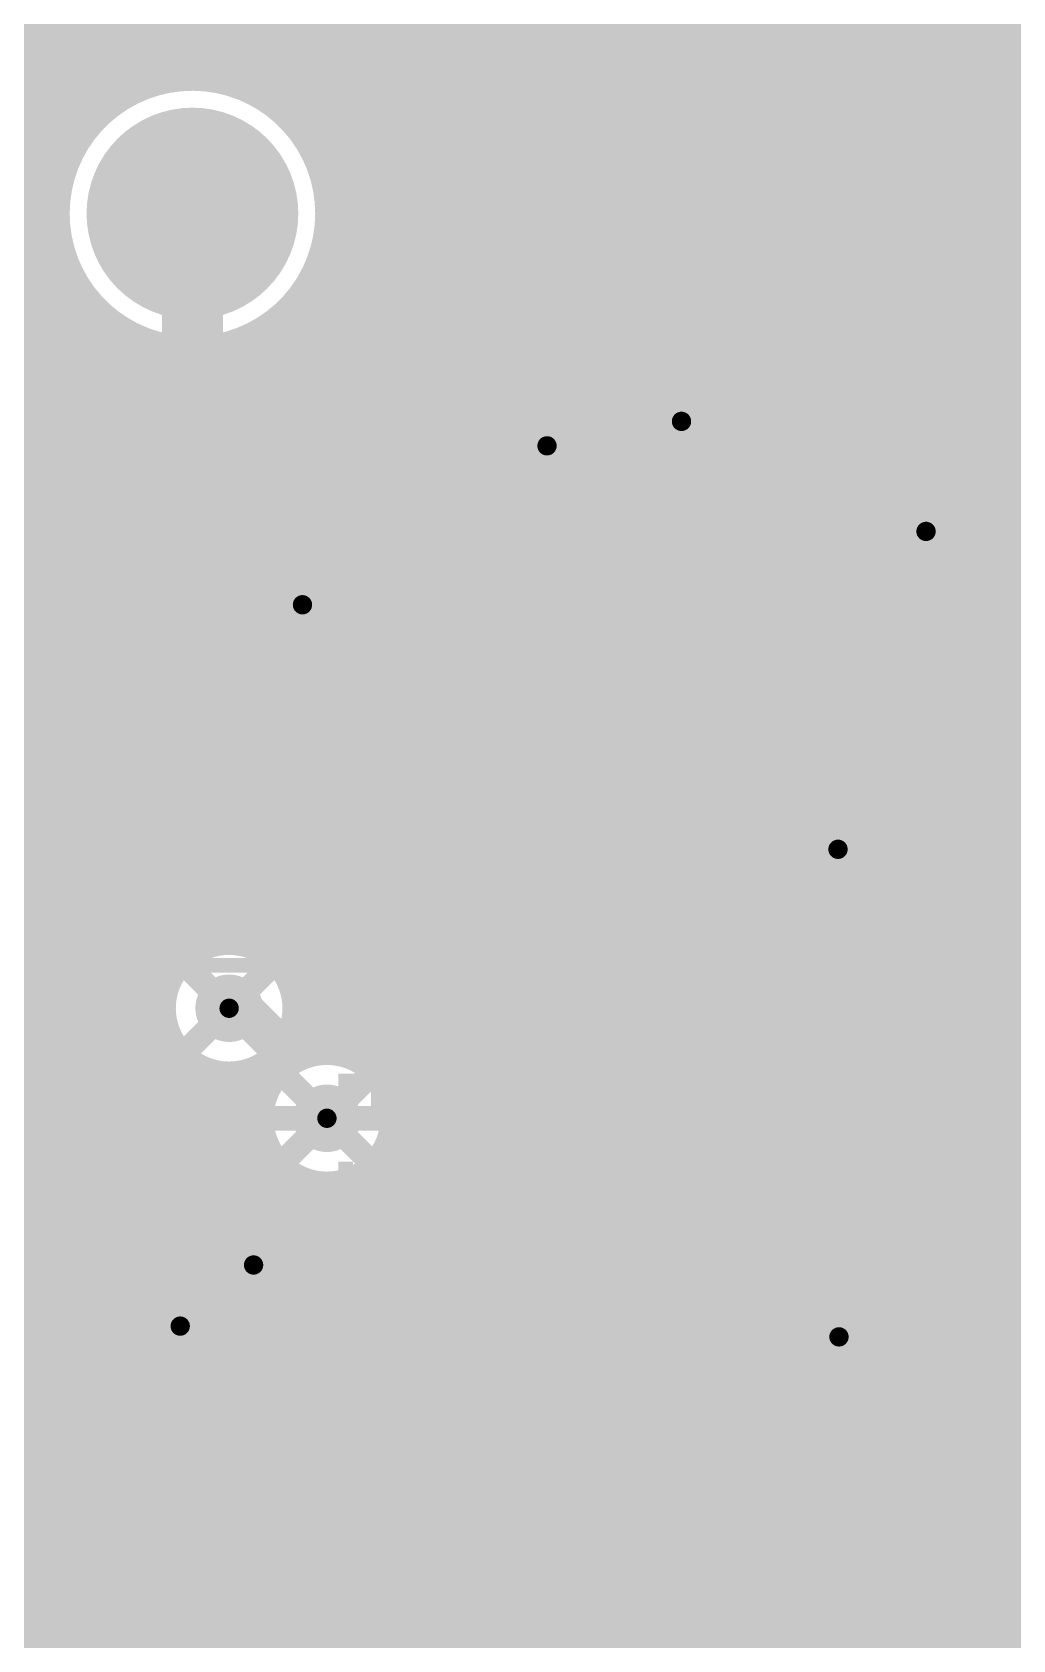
# Model space of a CAD drawing. Extents: x -20 to 155, y -92 to 168.
# Drawn here: x 117.72 to 127.9, y 81.7 to 98.4 of the extents above; entities that cross this region are included whole.
import ezdxf

# ---------------------------------------------------------------- set-up
doc = ezdxf.new("R2010")
doc.units = 0
doc.header["$MEASUREMENT"] = 0
doc.layers.get('0').update_dxf_attribs({"linetype": 'CONTINUOUS'})
for name, color, linetype in [('25-334-1_BOT', 7, 'CONTINUOUS'), ('25-334-1_DRD', 7, 'CONTINUOUS'), ('25-334-1_DRL', 2, 'CONTINUOUS'), ('25-334-1_IN1', 4, 'CONTINUOUS'), ('25-334-1_IN2', 3, 'CONTINUOUS'), ('25-334-1_SMB', 5, 'CONTINUOUS'), ('25-334-1_SMT', 10, 'CONTINUOUS'), ('25-334-1_SPB', 14, 'CONTINUOUS'), ('25-334-1_SSB', 12, 'CONTINUOUS'), ('25-334-1_TOP', 13, 'CONTINUOUS'), ('THRUHOLE_TAP', 7, 'CONTINUOUS')]:
    doc.layers.add(name, color=color, linetype=linetype)

# ---------------------------------------------------------------- blocks, each defined once
blk = doc.blocks.new('RECTANGLE_4')
blk.add_solid([(0.4064, 0.4826), (0.4064, -0.4826), (-0.4064, 0.4826), (-0.4064, -0.4826)])
blk = doc.blocks.new('ROUND_25')
at = {"const_width": 1.09982}
blk.add_lwpolyline([(-0.54991, 0, 1), (0.54991, 0, 1)], format="xyb", close=True, dxfattribs=at)
blk = doc.blocks.new('RECTANGLE_26')
blk.add_solid([(0.4826, 0.4064), (0.4826, -0.4064), (-0.4826, 0.4064), (-0.4826, -0.4064)])
blk = doc.blocks.new('ROUND_39')
at = {"const_width": 0.35052}
blk.add_lwpolyline([(-0.17526, 0, 1), (0.17526, 0, 1)], format="xyb", close=True, dxfattribs=at)
blk = doc.blocks.new('RECTANGLE_47')
blk.add_solid([(0.51308, 0.63627), (0.51308, -0.63627), (-0.51308, 0.63627), (-0.51308, -0.63627)])
blk = doc.blocks.new('RECTANGLE_48')
blk.add_solid([(0.9017, 0.508), (0.9017, -0.508), (-0.9017, 0.508), (-0.9017, -0.508)])
blk = doc.blocks.new('OBLONG_64')
at = {"const_width": 0.2794}
blk.add_lwpolyline([(0, 0.7493), (0, -0.7493)], dxfattribs=at)
at = {"const_width": 0.1397}
for points in [[(-0.06985, 0.7493, 1), (0.06985, 0.7493, 1)], [(-0.06985, -0.7493, 1), (0.06985, -0.7493, 1)]]:
    blk.add_lwpolyline(points, format="xyb", close=True, dxfattribs=at)
blk = doc.blocks.new('RECTANGLE_11')
blk.add_solid([(0.1397, 0.889), (0.1397, -0.889), (-0.1397, 0.889), (-0.1397, -0.889)])
blk = doc.blocks.new('OBLONG_12')
at = {"const_width": 0.2794}
blk.add_lwpolyline([(0.7493, 0), (-0.7493, 0)], dxfattribs=at)
at = {"const_width": 0.1397}
for points in [[(-0.81915, 0, 1), (-0.67945, 0, 1)], [(0.67945, 0, 1), (0.81915, 0, 1)]]:
    blk.add_lwpolyline(points, format="xyb", close=True, dxfattribs=at)
blk = doc.blocks.new('ROUND_81')
at = {"const_width": 0.50038}
blk.add_lwpolyline([(-0.25019, 0, 1), (0.25019, 0, 1)], format="xyb", close=True, dxfattribs=at)
blk = doc.blocks.new('ROUND_84')
at = {"const_width": 0.10033}
blk.add_lwpolyline([(-0.050164, 0, 1), (0.050164, 0, 1)], format="xyb", close=True, dxfattribs=at)
blk = doc.blocks.new('ROUND_85')
at = {"const_width": 0.10033}
blk.add_lwpolyline([(-0.050164, 0, 1), (0.050164, 0, 1)], format="xyb", close=True, dxfattribs=at)
blk = doc.blocks.new('ROUND_38')
at = {"const_width": 0.35052}
blk.add_lwpolyline([(-0.17526, 0, 1), (0.17526, 0, 1)], format="xyb", close=True, dxfattribs=at)
blk = doc.blocks.new('ROUND_42')
at = {"const_width": 0.35052}
blk.add_lwpolyline([(-0.17526, 0, 1), (0.17526, 0, 1)], format="xyb", close=True, dxfattribs=at)
blk = doc.blocks.new('ROUND_35')
at = {"const_width": 0.10033}
blk.add_lwpolyline([(-0.050164, 0, 1), (0.050164, 0, 1)], format="xyb", close=True, dxfattribs=at)
blk = doc.blocks.new('ROUND_71')
at = {"const_width": 0.50038}
blk.add_lwpolyline([(-0.25019, 0, 1), (0.25019, 0, 1)], format="xyb", close=True, dxfattribs=at)

msp = doc.modelspace()

# ---------------------------------------------------------------- linework, layer by layer
at = {"layer": '25-334-1_BOT'}
for points, const_width in [([(116.459, 100.965), (116.459, 90.297), (121.92, 84.836), (121.92, 82.169), (121.7041, 81.9531), (120.6119, 81.9531)], 0.254), ([(143.51, 93.345), (143.51, 96.647), (142.9258, 97.2312), (121.92, 97.2312)], 0.254), ([(120.015, 90.8812), (120.015, 90.932), (119.38, 91.567), (119.38, 96.52)], 0.635), ([(121.92, 92.6338), (120.65, 93.9038), (120.65, 94.615), (121.8438, 95.8088), (121.92, 95.8088)], 0.254), ([(124.46, 94.361), (124.46, 93.1164)], 0.254), ([(124.46, 94.361), (124.46, 93.1164), (124.46, 94.361)], 0.254), ([(121.92, 94.0562), (123.0122, 94.0562), (123.063, 94.107)], 0.254), ([(127, 92.1512), (127, 93.218)], 0.254), ([(127, 92.1512), (127, 93.218)], 0.254), ([(127, 93.218), (127, 92.1512)], 0.254), ([(121.92, 92.6338), (121.92, 90.8812)], 0.254), ([(120.523, 92.456), (120.523, 92.075), (121.031, 91.567), (121.031, 90.297), (121.8692, 89.4588), (121.92, 89.4588)], 0.254), ([(121.92, 90.8812), (122.4788, 90.8812), (123.063, 90.297), (123.063, 89.281), (124.09424, 88.24976), (124.09424, 86.4362)], 0.254), ([(124.46, 89.7636), (124.46, 90.17), (125.0188, 90.7288), (127, 90.7288)], 0.381), ([(126.09576, 86.4362), (126.09576, 88.24976), (128.5748, 90.7288), (128.905, 90.7288)], 0.254), ([(130.81, 90.7288), (130.7338, 90.7288), (129.667, 89.662), (128.27, 89.662), (126.59614, 87.98814), (126.59614, 86.4362)], 0.254), ([(127.09652, 86.4362), (127.09652, 85.37448), (127.381, 85.09), (130.429, 85.09), (132.461, 87.122), (143.51, 87.122), (145.669, 89.281), (147.066, 89.281), (148.59, 90.805)], 0.254), ([(127.5969, 86.4362), (127.5969, 88.2269), (128.524, 89.154), (129.921, 89.154), (130.429, 89.662), (132.842, 89.662), (133.604, 88.9), (144.145, 88.9), (146.05, 90.805)], 0.254), ([(126.0856, 89.916), (126.0856, 89.1286), (125.095, 88.138), (125.095, 86.4362)], 0.254), ([(126.0856, 89.916), (126.0856, 89.1286), (125.095, 88.138), (125.095, 86.4362)], 0.254), ([(124.46, 89.7636), (124.59462, 89.62898), (124.59462, 86.4362)], 0.254), ([(123.59386, 86.4362), (123.59386, 87.98814), (123.063, 88.519), (120.9548, 88.519), (120.015, 89.4588)], 0.254), ([(123.09348, 86.4362), (123.09348, 87.47252), (122.682, 87.884), (120.396, 87.884), (120.015, 88.265), (119.761, 88.265)], 0.254), ([(120.777, 87.122), (121.412, 87.122), (122.0978, 86.4362), (122.5931, 86.4362)], 0.254), ([(126.09576, 84.85124), (126.09576, 86.4362)], 0.254), ([(118.491, 86.36), (119.253, 86.36), (120.015, 85.598)], 0.254), ([(120.015, 85.598), (119.253, 86.36), (118.491, 86.36)], 0.254), ([(120.6119, 84.455), (120.6119, 85.0011), (120.015, 85.598), (119.253, 86.36), (118.491, 86.36)], 0.254), ([(118.1862, 84.455), (118.618, 84.455), (119.126, 84.963), (119.253, 84.963)], 0.254), ([(114.3762, 84.455), (116.37772, 82.45348), (120.6119, 82.45348)], 0.254), ([(116.7638, 84.455), (116.7638, 83.6422), (117.094, 83.312), (118.618, 83.312), (119.26062, 83.95462), (120.6119, 83.95462)], 0.254)]:
    msp.add_lwpolyline(points, dxfattribs=dict(at, const_width=const_width))
at = {"layer": '25-334-1_DRD', "const_width": 0.254}
for points in [[(123.7742, 99.6188), (122.5042, 98.3488)], [(123.7742, 98.3488), (122.5042, 99.6188)], [(119.38, 97.155), (119.38, 95.885)], [(120.015, 96.52), (118.745, 96.52)], [(125.095, 94.996), (123.825, 93.726)], [(125.095, 93.726), (123.825, 94.996)], [(125.095, 94.996), (123.825, 93.726)], [(125.095, 93.726), (123.825, 94.996)], [(125.095, 94.996), (123.825, 93.726)], [(125.095, 93.726), (123.825, 94.996)], [(123.698, 94.742), (122.428, 93.472)], [(123.698, 93.472), (122.428, 94.742)], [(127.635, 93.853), (126.365, 92.583)], [(127.635, 92.583), (126.365, 93.853)], [(127.635, 93.853), (126.365, 92.583)], [(127.635, 92.583), (126.365, 93.853)], [(127.635, 93.853), (126.365, 92.583)], [(127.635, 92.583), (126.365, 93.853)], [(121.158, 93.091), (119.888, 91.821)], [(121.158, 91.821), (119.888, 93.091)], [(126.7206, 90.551), (125.4506, 89.281)], [(126.7206, 89.281), (125.4506, 90.551)], [(126.7206, 90.551), (125.4506, 89.281)], [(126.7206, 89.281), (125.4506, 90.551)], [(120.396, 88.9), (119.126, 87.63)], [(120.396, 87.63), (119.126, 88.9)], [(121.412, 87.757), (120.142, 86.487)], [(121.412, 86.487), (120.142, 87.757)], [(120.65, 86.233), (119.38, 84.963)], [(120.65, 84.963), (119.38, 86.233)], [(120.65, 86.233), (119.38, 84.963)], [(120.65, 84.963), (119.38, 86.233)], [(119.888, 85.598), (118.618, 84.328)], [(119.888, 84.328), (118.618, 85.598)], [(126.73076, 85.48624), (125.46076, 84.21624)], [(126.73076, 84.21624), (125.46076, 85.48624)]]:
    msp.add_lwpolyline(points, dxfattribs=at)
at = {"layer": '25-334-1_IN1', "const_width": 0.254}
for points in [[(121.412, 93.599), (116.078, 93.599)], [(117.6782, 93.599), (117.6782, 70.993)], [(117.9068, 93.599), (117.9068, 70.993)], [(118.1354, 93.599), (118.1354, 70.993)], [(118.364, 93.599), (118.364, 70.993)], [(118.5926, 93.599), (118.5926, 70.993)], [(118.8212, 93.599), (118.8212, 74.93508)], [(119.0498, 93.599), (119.0498, 75.14336)], [(119.2784, 93.599), (119.2784, 88.74252)], [(119.507, 93.599), (119.507, 88.89492)], [(119.7356, 93.599), (119.7356, 88.94318)], [(119.9642, 93.599), (119.9642, 88.9127)], [(120.1928, 93.599), (120.1928, 88.79078)], [(120.4214, 93.599), (120.4214, 88.42502)], [(120.65, 93.599), (120.65, 87.79002)], [(120.8786, 93.599), (120.8786, 87.79256)], [(121.1072, 93.599), (121.1072, 87.71636)], [(121.3358, 93.599), (121.3358, 87.50808)], [(121.412, 93.599), (122.682, 92.329)], [(121.6152, 93.3958), (116.078, 93.3958)], [(121.5644, 93.4466), (121.5644, 70.993)], [(121.8438, 93.1672), (116.078, 93.1672)], [(121.793, 93.218), (121.793, 70.993)], [(122.0724, 92.9386), (116.078, 92.9386)], [(122.0216, 92.9894), (122.0216, 80.93964)], [(122.2502, 92.7608), (122.2502, 81.08696)], [(122.301, 92.71), (116.078, 92.71)], [(122.5296, 92.4814), (116.078, 92.4814)], [(122.4788, 92.5322), (122.4788, 81.13014)], [(133.604, 92.2528), (116.078, 92.2528)], [(129.921, 92.329), (122.682, 92.329)], [(122.7074, 92.329), (122.7074, 81.09712)], [(122.936, 92.329), (122.936, 80.96758)], [(123.1646, 92.329), (123.1646, 80.56372)], [(123.3932, 92.329), (123.3932, 70.993)], [(123.6218, 92.329), (123.6218, 70.993)], [(123.8504, 92.329), (123.8504, 70.993)], [(124.079, 92.329), (124.079, 70.993)], [(124.3076, 92.329), (124.3076, 70.993)], [(124.5362, 92.329), (124.5362, 70.993)], [(124.7648, 92.329), (124.7648, 70.993)], [(124.9934, 92.329), (124.9934, 70.993)], [(125.222, 92.329), (125.222, 70.993)], [(125.4506, 92.329), (125.4506, 90.1573)], [(125.6792, 92.329), (125.6792, 90.45956)], [(125.9078, 92.329), (125.9078, 90.57132)], [(126.1364, 92.329), (126.1364, 90.59418)], [(126.365, 92.329), (126.365, 90.53576)], [(126.5936, 92.329), (126.5936, 90.36812)], [(126.8222, 92.329), (126.8222, 70.993)], [(127.0508, 92.329), (127.0508, 73.00976)], [(127.2794, 92.329), (127.2794, 73.20788)], [(127.508, 92.329), (127.508, 73.279)], [(127.7366, 92.329), (127.7366, 73.27138)], [(127.9652, 92.329), (127.9652, 73.65492)], [(133.604, 92.0242), (116.078, 92.0242)], [(133.604, 91.7956), (116.078, 91.7956)], [(133.604, 91.567), (116.078, 91.567)], [(133.604, 91.3384), (116.078, 91.3384)], [(133.604, 91.1098), (116.078, 91.1098)], [(133.604, 90.8812), (116.078, 90.8812)], [(133.604, 90.6526), (116.078, 90.6526)], [(125.63348, 90.424), (116.078, 90.424)], [(133.604, 90.424), (126.53772, 90.424)], [(125.46584, 90.1954), (116.078, 90.1954)], [(133.604, 90.1954), (126.70536, 90.1954)], [(125.40742, 89.9668), (116.078, 89.9668)], [(133.604, 89.9668), (126.76378, 89.9668)], [(125.42774, 89.7382), (116.078, 89.7382)], [(133.604, 89.7382), (126.74092, 89.7382)], [(125.4506, 89.67216), (125.4506, 70.993)], [(125.5395, 89.5096), (116.078, 89.5096)], [(126.5936, 89.46388), (126.5936, 70.993)], [(133.604, 89.5096), (126.62916, 89.5096)], [(125.84176, 89.281), (116.078, 89.281)], [(125.6792, 89.3699), (125.6792, 70.993)], [(125.9078, 89.25814), (125.9078, 70.993)], [(126.1364, 89.23782), (126.1364, 70.993)], [(133.604, 89.281), (126.3269, 89.281)], [(126.365, 89.29624), (126.365, 70.993)], [(133.604, 89.0524), (116.078, 89.0524)], [(119.37238, 88.8238), (116.078, 88.8238)], [(133.604, 88.8238), (120.14708, 88.8238)], [(119.16664, 88.5952), (116.078, 88.5952)], [(133.604, 88.5952), (120.35536, 88.5952)], [(119.0879, 88.3666), (116.078, 88.3666)], [(133.604, 88.3666), (120.43156, 88.3666)], [(119.09298, 88.138), (116.078, 88.138)], [(120.4214, 88.10244), (120.4214, 87.70112)], [(130.94716, 88.138), (120.42902, 88.138)], [(119.18188, 87.9094), (116.078, 87.9094)], [(130.6449, 87.9094), (120.34012, 87.9094)], [(119.2784, 87.78494), (119.2784, 75.21956)], [(120.1928, 87.73922), (120.1928, 87.46998)], [(119.41302, 87.6808), (116.078, 87.6808)], [(119.507, 87.63508), (119.507, 75.21702)], [(119.7356, 87.58428), (119.7356, 75.12812)], [(119.9642, 87.61476), (119.9642, 76.06284)], [(120.38838, 87.6808), (120.10898, 87.6808)], [(130.53314, 87.6808), (121.16308, 87.6808)], [(120.18264, 87.4522), (116.078, 87.4522)], [(130.51282, 87.4522), (121.37136, 87.4522)], [(120.1039, 87.2236), (116.078, 87.2236)], [(130.57124, 87.2236), (121.44756, 87.2236)], [(120.10898, 86.995), (116.078, 86.995)], [(130.73888, 86.995), (121.44502, 86.995)], [(120.19788, 86.7664), (116.078, 86.7664)], [(120.1928, 86.77402), (120.1928, 76.39304)], [(121.3358, 86.73338), (121.3358, 70.993)], [(133.604, 86.7664), (121.35612, 86.7664)], [(120.42902, 86.5378), (116.078, 86.5378)], [(120.4214, 86.54288), (120.4214, 76.50988)], [(120.65, 86.45398), (120.65, 76.53528)], [(120.8786, 86.4489), (120.8786, 76.48194)], [(121.1072, 86.52764), (121.1072, 76.32192)], [(133.604, 86.5378), (121.12498, 86.5378)], [(133.604, 86.3092), (116.078, 86.3092)], [(133.604, 86.0806), (116.078, 86.0806)], [(133.604, 85.852), (116.078, 85.852)], [(133.604, 85.6234), (116.078, 85.6234)], [(133.604, 85.3948), (116.078, 85.3948)], [(133.604, 85.1662), (116.16436, 85.1662)], [(133.604, 84.9376), (116.24056, 84.9376)], [(133.604, 84.709), (116.23802, 84.709)], [(133.604, 84.4804), (116.14912, 84.4804)], [(133.604, 84.2518), (116.078, 84.2518)], [(133.59638, 84.0232), (116.078, 84.0232)], [(133.38048, 83.7946), (116.078, 83.7946)], [(133.2992, 83.566), (116.078, 83.566)], [(133.2992, 83.3374), (116.078, 83.3374)], [(133.38302, 83.1088), (116.078, 83.1088)], [(133.604, 82.8802), (116.078, 82.8802)], [(133.604, 82.6516), (116.078, 82.6516)], [(133.604, 82.423), (116.078, 82.423)], [(133.604, 82.1944), (116.078, 82.1944)], [(133.604, 81.9658), (116.078, 81.9658)], [(133.604, 81.7372), (116.078, 81.7372)]]:
    msp.add_lwpolyline(points, dxfattribs=at)
for points in [[(126.0856, 90.59672, 0.4142136), (125.40488, 89.916)], [(126.76632, 89.916, 0.4142136), (126.0856, 90.59672)], [(125.40488, 89.916, 0.4142136), (126.0856, 89.23528)], [(126.0856, 89.23528, 0.4142136), (126.76632, 89.916)], [(119.761, 88.94572, 0.4142136), (119.08028, 88.265)], [(120.44172, 88.265, 0.4142136), (119.761, 88.94572)], [(119.08028, 88.265, 0.4142136), (119.761, 87.58428)], [(119.761, 87.58428, 0.4142136), (120.44172, 88.265)], [(120.777, 87.80272, 0.4142136), (120.09628, 87.122)], [(121.45772, 87.122, 0.4142136), (120.777, 87.80272)], [(120.09628, 87.122, 0.4142136), (120.777, 86.44128)], [(120.777, 86.44128, 0.4142136), (121.45772, 87.122)]]:
    msp.add_lwpolyline(points, format="xyb", dxfattribs=at)
at = {"layer": '25-334-1_IN2', "const_width": 0.254}
for points in [[(117.7544, 119.761), (117.7544, 65.659)], [(117.983, 119.761), (117.983, 96.8248)], [(118.2116, 119.761), (118.2116, 97.34296)], [(118.4402, 119.761), (118.4402, 97.59696)], [(118.6688, 119.761), (118.6688, 97.75952)], [(118.8974, 119.761), (118.8974, 97.8662)], [(119.126, 119.761), (119.126, 97.92716)], [(119.3546, 119.761), (119.3546, 97.95002)], [(119.5832, 119.761), (119.5832, 97.93478)], [(119.8118, 119.761), (119.8118, 97.88398)], [(120.0404, 119.761), (120.0404, 97.78746)], [(120.269, 119.761), (120.269, 97.64014)], [(120.4976, 119.761), (120.4976, 97.41154)], [(123.4694, 119.761), (123.4694, 65.659)], [(123.698, 119.761), (123.698, 65.659)], [(123.9266, 119.761), (123.9266, 65.659)], [(124.1552, 119.761), (124.1552, 65.659)], [(124.3838, 119.761), (124.3838, 65.659)], [(124.6124, 119.761), (124.6124, 65.659)], [(124.841, 119.761), (124.841, 65.659)], [(125.0696, 119.761), (125.0696, 72.67702)], [(125.2982, 119.761), (125.2982, 73.04278)], [(125.5268, 119.761), (125.5268, 85.22208)], [(125.7554, 119.761), (125.7554, 85.44052)], [(125.984, 119.761), (125.984, 85.5218)], [(126.2126, 119.761), (126.2126, 85.5218)], [(126.4412, 119.761), (126.4412, 85.43544)], [(126.6698, 119.761), (126.6698, 85.21446)], [(126.8984, 119.761), (126.8984, 65.659)], [(127.127, 119.761), (127.127, 65.659)], [(127.3556, 119.761), (127.3556, 65.659)], [(127.5842, 119.761), (127.5842, 77.86878)], [(127.8128, 119.761), (127.8128, 78.0415)], [(123.2408, 115.30838), (123.2408, 65.659)], [(120.7262, 111.69904), (120.7262, 97.0026)], [(120.9548, 111.69904), (120.9548, 92.98178)], [(121.1834, 111.69904), (121.1834, 92.61602)], [(121.412, 111.69904), (121.412, 87.3633)], [(121.6406, 111.69904), (121.6406, 65.659)], [(121.8692, 111.69904), (121.8692, 80.71866)], [(122.0978, 111.69904), (122.0978, 81.00314)], [(122.3264, 111.69904), (122.3264, 81.10982)], [(122.555, 111.69904), (122.555, 81.1276)], [(122.7836, 111.69904), (122.7836, 81.06664)], [(123.0122, 111.69904), (123.0122, 80.89138)], [(135.50138, 98.425), (59.88812, 98.425)], [(135.90524, 98.1964), (60.05576, 98.1964)], [(152.4, 97.9678), (60.11418, 97.9678)], [(118.63324, 97.7392), (60.09132, 97.7392)], [(152.4, 97.7392), (120.12676, 97.7392)], [(118.34876, 97.5106), (59.97956, 97.5106)], [(152.4, 97.5106), (120.41124, 97.5106)], [(118.16842, 97.282), (59.6773, 97.282)], [(152.4, 97.282), (120.58904, 97.282)], [(118.05158, 97.0534), (52.49164, 97.0534)], [(141.81836, 97.0534), (120.70588, 97.0534)], [(117.983, 96.8248), (55.75808, 96.8248)], [(141.63294, 96.8248), (120.777, 96.8248)], [(117.95252, 96.5962), (85.5726, 96.5962)], [(141.56436, 96.5962), (120.80748, 96.5962)], [(117.9576, 96.3676), (85.98154, 96.3676)], [(141.57706, 96.3676), (120.8024, 96.3676)], [(118.00078, 96.139), (86.21014, 96.139)], [(117.983, 96.2152), (117.983, 65.659)], [(141.67612, 96.139), (120.75668, 96.139)], [(118.08714, 95.9104), (86.35746, 95.9104)], [(141.93774, 95.9104), (120.67286, 95.9104)], [(120.7262, 96.0374), (120.7262, 93.1037)], [(118.22176, 95.6818), (86.45398, 95.6818)], [(118.2116, 95.6945), (118.2116, 65.659)], [(120.4976, 95.62846), (120.4976, 93.13418)], [(152.4, 95.6818), (120.53824, 95.6818)], [(118.4275, 95.4532), (86.50478, 95.4532)], [(118.4402, 95.4405), (118.4402, 65.659)], [(120.269, 95.39986), (120.269, 93.08592)], [(152.4, 95.4532), (120.3325, 95.4532)], [(118.6688, 95.27794), (118.6688, 85.31098)], [(120.0404, 95.25), (120.0404, 92.93352)], [(118.77294, 95.2246), (86.52002, 95.2246)], [(118.8974, 95.1738), (118.8974, 85.54212)], [(119.126, 95.11284), (119.126, 88.5063)], [(119.3546, 95.08998), (119.3546, 88.80856)], [(119.5832, 95.10522), (119.5832, 88.92032)], [(119.8118, 95.15602), (119.8118, 88.94318)], [(152.4, 95.2246), (119.98452, 95.2246)], [(152.4, 94.996), (86.49716, 94.996)], [(152.4, 94.7674), (86.4362, 94.7674)], [(142.17904, 94.5388), (86.32952, 94.5388)], [(142.17904, 94.3102), (86.16696, 94.3102)], [(130.50774, 94.0816), (85.91296, 94.0816)], [(130.24612, 93.853), (85.3948, 93.853)], [(130.14706, 93.6244), (72.96658, 93.6244)], [(130.13436, 93.3958), (72.60082, 93.3958)], [(130.20294, 93.1672), (40.259, 93.1672)], [(120.04294, 92.9386), (40.259, 92.9386)], [(130.38836, 92.9386), (121.00052, 92.9386)], [(119.89308, 92.71), (40.259, 92.71)], [(142.17904, 92.71), (121.15292, 92.71)], [(119.84228, 92.4814), (40.259, 92.4814)], [(142.17904, 92.4814), (121.20118, 92.4814)], [(119.87276, 92.2528), (40.259, 92.2528)], [(142.17904, 92.2528), (121.1707, 92.2528)], [(121.1834, 92.29344), (121.1834, 87.66556)], [(119.99722, 92.0242), (52.67198, 92.0242)], [(120.0404, 91.97594), (120.0404, 88.88476)], [(120.9548, 91.93022), (120.9548, 87.77732)], [(142.9766, 92.0242), (121.04878, 92.0242)], [(120.36044, 91.7956), (52.90312, 91.7956)], [(120.269, 91.82608), (120.269, 88.71712)], [(120.4976, 91.77528), (120.4976, 87.74176)], [(142.621, 91.7956), (120.68302, 91.7956)], [(120.7262, 91.80576), (120.7262, 87.80018)], [(142.42034, 91.567), (52.99202, 91.567)], [(142.2908, 91.3384), (52.99456, 91.3384)], [(142.2146, 91.1098), (52.91836, 91.1098)], [(142.18158, 90.8812), (85.5726, 90.8812)], [(142.1892, 90.6526), (85.98154, 90.6526)], [(142.23492, 90.424), (115.1763, 90.424)], [(134.19836, 90.1954), (115.47856, 90.1954)], [(134.01294, 89.9668), (115.59032, 89.9668)], [(133.94436, 89.7382), (115.61318, 89.7382)], [(133.95706, 89.5096), (115.55476, 89.5096)], [(134.05612, 89.281), (115.38712, 89.281)], [(134.31774, 89.0524), (86.4362, 89.0524)], [(119.37238, 88.8238), (86.32952, 88.8238)], [(152.4, 88.8238), (120.14708, 88.8238)], [(119.16664, 88.5952), (106.67492, 88.5952)], [(139.60602, 88.5952), (120.35536, 88.5952)], [(119.0879, 88.3666), (106.81208, 88.3666)], [(139.37488, 88.3666), (120.43156, 88.3666)], [(119.09298, 88.138), (106.85272, 88.138)], [(130.94716, 88.138), (120.42902, 88.138)], [(119.18188, 87.9094), (106.81208, 87.9094)], [(119.126, 88.02116), (119.126, 85.63102)], [(130.6449, 87.9094), (120.34012, 87.9094)], [(119.3546, 87.7189), (119.3546, 85.75802)], [(120.269, 87.81288), (120.269, 87.57412)], [(119.41302, 87.6808), (106.67492, 87.6808)], [(119.5832, 87.60714), (119.5832, 86.12378)], [(119.8118, 87.58682), (119.8118, 86.2457)], [(120.0404, 87.64524), (120.0404, 86.27618)], [(120.38838, 87.6808), (120.10898, 87.6808)], [(130.53314, 87.6808), (121.16308, 87.6808)], [(120.18264, 87.4522), (40.259, 87.4522)], [(130.51282, 87.4522), (121.37136, 87.4522)], [(120.1039, 87.2236), (98.49612, 87.2236)], [(130.57124, 87.2236), (121.44756, 87.2236)], [(120.10898, 86.995), (98.66376, 86.995)], [(130.73888, 86.995), (121.44502, 86.995)], [(120.19788, 86.7664), (98.72218, 86.7664)], [(134.0739, 86.7664), (121.35612, 86.7664)], [(121.412, 86.87816), (121.412, 65.659)], [(120.269, 86.66988), (120.269, 86.22792)], [(121.1834, 86.5759), (121.1834, 65.659)], [(120.42902, 86.5378), (98.69932, 86.5378)], [(120.4976, 86.50224), (120.4976, 86.07552)], [(120.7262, 86.44382), (120.7262, 65.659)], [(120.9548, 86.46414), (120.9548, 65.659)], [(133.96214, 86.5378), (121.12498, 86.5378)], [(133.94182, 86.3092), (98.58756, 86.3092)], [(119.53494, 86.0806), (98.2853, 86.0806)], [(134.00024, 86.0806), (120.49252, 86.0806)], [(119.38508, 85.852), (70.9803, 85.852)], [(134.16788, 85.852), (120.64492, 85.852)], [(119.09044, 85.6234), (71.28256, 85.6234)], [(152.4, 85.6234), (120.69318, 85.6234)], [(118.72722, 85.3948), (71.39432, 85.3948)], [(125.68682, 85.3948), (120.6627, 85.3948)], [(152.4, 85.3948), (126.5047, 85.3948)], [(118.60276, 85.1662), (81.14792, 85.1662)], [(120.4976, 85.11794), (120.4976, 73.86066)], [(125.49378, 85.1662), (120.54078, 85.1662)], [(152.4, 85.1662), (126.69774, 85.1662)], [(118.57228, 84.9376), (81.28508, 84.9376)], [(120.0404, 84.91728), (120.0404, 75.85202)], [(125.42012, 84.9376), (120.17502, 84.9376)], [(120.269, 84.96808), (120.269, 74.02576)], [(152.4, 84.9376), (126.76886, 84.9376)], [(118.62308, 84.709), (81.32572, 84.709)], [(125.43028, 84.709), (119.88292, 84.709)], [(152.4, 84.709), (126.76124, 84.709)], [(118.6688, 84.61502), (118.6688, 65.659)], [(119.8118, 84.57438), (119.8118, 76.21778)], [(118.77294, 84.4804), (81.28508, 84.4804)], [(118.8974, 84.38388), (118.8974, 76.16952)], [(125.52426, 84.4804), (119.73052, 84.4804)], [(125.5268, 84.47786), (125.5268, 73.1647)], [(152.4, 84.4804), (126.66472, 84.4804)], [(126.6698, 84.48548), (126.6698, 65.659)], [(125.77572, 84.2518), (81.14792, 84.2518)], [(119.126, 84.29498), (119.126, 76.32192)], [(119.3546, 84.2899), (119.3546, 76.37018)], [(119.5832, 84.36864), (119.5832, 76.3397)], [(125.7554, 84.26196), (125.7554, 73.19518)], [(152.4, 84.2518), (126.4158, 84.2518)], [(126.4412, 84.2645), (126.4412, 65.659)], [(125.984, 84.18068), (125.984, 73.14692)], [(126.2126, 84.18068), (126.2126, 72.99452)], [(133.59638, 84.0232), (81.23936, 84.0232)], [(133.38048, 83.7946), (107.38358, 83.7946)], [(133.2992, 83.566), (107.68584, 83.566)], [(133.2992, 83.3374), (107.8738, 83.3374)], [(133.38302, 83.1088), (107.99572, 83.1088)], [(133.604, 82.8802), (108.07192, 82.8802)], [(139.16406, 82.6516), (108.10494, 82.6516)], [(139.26312, 82.423), (108.10494, 82.423)], [(139.52474, 82.1944), (108.0643, 82.1944)], [(152.4, 81.9658), (107.98556, 81.9658)], [(152.4, 81.7372), (107.85602, 81.7372)]]:
    msp.add_lwpolyline(points, dxfattribs=at)
for points in [[(119.38, 97.95002, 0.4142136), (117.94998, 96.52)], [(120.81002, 96.52, 0.4142136), (119.38, 97.95002)], [(117.94998, 96.52, 0.4142136), (119.38, 95.08998)], [(119.38, 95.08998, 0.4142136), (120.81002, 96.52)], [(120.523, 93.13672, 0.4142136), (119.84228, 92.456)], [(121.20372, 92.456, 0.4142136), (120.523, 93.13672)], [(119.84228, 92.456, 0.4142136), (120.523, 91.77528)], [(120.523, 91.77528, 0.4142136), (121.20372, 92.456)], [(119.761, 88.94572, 0.4142136), (119.08028, 88.265)], [(120.44172, 88.265, 0.4142136), (119.761, 88.94572)], [(119.08028, 88.265, 0.4142136), (119.761, 87.58428)], [(119.761, 87.58428, 0.4142136), (120.44172, 88.265)], [(120.777, 87.80272, 0.4142136), (120.09628, 87.122)], [(121.45772, 87.122, 0.4142136), (120.777, 87.80272)], [(120.09628, 87.122, 0.4142136), (120.777, 86.44128)], [(120.777, 86.44128, 0.4142136), (121.45772, 87.122)], [(120.015, 86.27872, 0.3978719), (119.33682, 85.6361)], [(120.015, 86.27872, 0.3978719), (119.33682, 85.6361)], [(120.69572, 85.598, 0.4142136), (120.015, 86.27872)], [(120.69572, 85.598, 0.4142136), (120.015, 86.27872)], [(119.253, 85.64372, 0.4142136), (118.57228, 84.963)], [(119.33682, 85.6361, 0.0309825), (119.253, 85.6413)], [(120.015, 84.91728, 0.4142136), (120.69572, 85.598)], [(120.015, 84.91728, 0.4142136), (120.69572, 85.598)], [(126.09576, 85.53196, 0.4142136), (125.41504, 84.85124)], [(126.77648, 84.85124, 0.4142136), (126.09576, 85.53196)], [(118.57228, 84.963, 0.4142136), (119.253, 84.28228)], [(119.253, 84.28228, 0.3967908), (119.93118, 84.92236)], [(119.93118, 84.92236, 0.0308672), (120.015, 84.91718)], [(119.93118, 84.92236, 0.0308672), (120.015, 84.91718)], [(125.41504, 84.85124, 0.4142136), (126.09576, 84.17052)], [(126.09576, 84.17052, 0.4142136), (126.77648, 84.85124)]]:
    msp.add_lwpolyline(points, format="xyb", dxfattribs=at)
at = {"layer": '25-334-1_SSB', "const_width": 0.1524}
for points in [[(121.0945, 98.2345), (121.0945, 101.1555), (122.7328, 101.1555), (122.7328, 98.2345), (121.0945, 98.2345)], [(123.68276, 98.30308), (123.68276, 98.77806), (123.00458, 98.5393), (123.00458, 98.42246), (124.02058, 98.42246)], [(121.0945, 95.0595), (121.0945, 97.9805), (122.7328, 97.9805), (122.7328, 95.0595), (121.0945, 95.0595)], [(123.51258, 97.61728), (123.51258, 97.26168), (123.3424, 97.1423), (123.17476, 97.1423), (123.00458, 97.26168), (123.00458, 97.61728), (124.02058, 97.61728)], [(123.51258, 97.3201), (124.02058, 97.1423)], [(123.8504, 96.77908), (124.02058, 96.72066), (124.02058, 96.36506), (123.8504, 96.3041), (123.51258, 96.3041), (123.3424, 96.42348), (123.3424, 96.77908), (123.00458, 96.77908), (123.00458, 96.3041)], [(125.70206, 95.99422), (125.8697, 96.05264), (125.8697, 96.40824), (125.70206, 96.4692), (125.02388, 96.4692), (124.8537, 96.40824), (124.8537, 96.05264), (125.02388, 95.99422)], [(123.68276, 95.4659), (123.68276, 95.94088), (123.00458, 95.70466), (123.00458, 95.58528), (124.02058, 95.58528)], [(125.53188, 95.15602), (125.53188, 95.631), (124.8537, 95.39224), (124.8537, 95.2754), (125.8697, 95.2754)], [(127.5334, 94.9833), (127.70358, 95.04426), (127.70358, 95.39986), (127.5334, 95.45828), (126.85776, 95.45828), (126.68758, 95.39986), (126.68758, 95.04426), (126.85776, 94.9833)], [(121.0945, 91.8845), (121.0945, 94.8055), (122.7328, 94.8055), (122.7328, 91.8845), (121.0945, 91.8845)], [(125.3617, 94.73184), (125.3617, 94.37624), (125.53188, 94.31782), (125.70206, 94.31782), (125.8697, 94.37624), (125.8697, 94.73184), (125.70206, 94.7928), (125.53188, 94.7928), (124.8537, 94.55404)], [(127.36576, 94.1451), (127.36576, 94.62008), (126.68758, 94.38386), (126.68758, 94.26448), (127.70358, 94.26448)], [(120.5484, 94.0943), (120.71858, 94.15526), (120.71858, 94.51086), (120.5484, 94.56928), (119.87276, 94.56928), (119.70258, 94.51086), (119.70258, 94.15526), (119.87276, 94.0943)], [(123.063, 88.773), (125.857, 88.773), (125.857, 94.107), (123.063, 94.107), (123.063, 88.773)], [(127.70358, 93.6625), (126.68758, 93.3069), (126.68758, 93.78188)], [(120.38076, 93.2561), (120.38076, 93.73108), (119.70258, 93.49486), (119.70258, 93.37548), (120.71858, 93.37548)], [(120.21058, 92.47886), (120.0404, 92.4179), (119.87276, 92.4179), (119.70258, 92.47886), (119.70258, 92.83446), (119.87276, 92.89288), (120.0404, 92.89288), (120.21058, 92.83446), (120.21058, 92.47886), (120.38076, 92.4179), (120.5484, 92.4179), (120.71858, 92.47886), (120.71858, 92.83446), (120.5484, 92.89288), (120.38076, 92.89288), (120.21058, 92.83446)], [(126.1745, 89.9795), (126.1745, 92.9005), (127.8128, 92.9005), (127.8128, 89.9795), (126.1745, 89.9795)], [(118.43258, 92.28328), (118.43258, 91.92768), (118.2624, 91.8083), (118.09476, 91.8083), (117.92458, 91.92768), (117.92458, 92.28328), (118.94058, 92.28328)], [(118.43258, 91.9861), (118.94058, 91.8083)], [(119.1895, 88.7095), (119.1895, 91.6305), (120.8278, 91.6305), (120.8278, 88.7095), (119.1895, 88.7095)], [(121.0945, 88.7095), (121.0945, 91.6305), (122.7328, 91.6305), (122.7328, 88.7095), (121.0945, 88.7095)], [(118.94058, 91.20886), (117.92458, 91.20886), (118.09476, 91.3257)], [(118.94058, 91.08948), (118.94058, 91.3257)], [(118.7704, 90.72626), (118.94058, 90.6653), (118.94058, 90.3097), (118.7704, 90.25128), (118.43258, 90.25128), (118.2624, 90.37066), (118.2624, 90.72626), (117.92458, 90.72626), (117.92458, 90.25128)], [(118.7704, 89.88806), (118.94058, 89.8271), (118.94058, 89.4715), (118.7704, 89.41308), (118.43258, 89.41308), (118.2624, 89.53246), (118.2624, 89.88806), (117.92458, 89.88806), (117.92458, 89.41308)], [(117.92966, 87.6173), (117.99062, 87.44966), (118.34622, 87.44966), (118.40464, 87.6173), (118.40464, 88.29548), (118.34622, 88.46566), (117.99062, 88.46566), (117.92966, 88.29548)], [(121.48058, 88.34628), (121.48058, 87.99068), (121.3104, 87.8713), (121.14276, 87.8713), (120.97258, 87.99068), (120.97258, 88.34628), (121.98858, 88.34628)], [(121.48058, 88.0491), (121.98858, 87.8713)], [(121.8184, 87.50808), (121.98858, 87.44966), (121.98858, 87.09406), (121.8184, 87.0331), (121.48058, 87.0331), (121.3104, 87.15248), (121.3104, 87.50808), (120.97258, 87.50808), (120.97258, 87.0331)], [(119.253, 85.471), (115.697, 85.471), (115.697, 87.249), (119.253, 87.249), (119.253, 85.471)], [(121.8184, 86.66988), (121.98858, 86.5505), (121.98858, 86.31428), (121.8184, 86.1949), (121.65076, 86.1949), (121.3104, 86.43366), (120.97258, 86.1949), (120.97258, 86.66988)], [(118.9355, 83.6295), (116.0145, 83.6295), (116.0145, 85.2678), (118.9355, 85.2678), (118.9355, 83.6295)], [(130.81, 83.947), (130.81, 76.2), (121.92, 76.2), (121.92, 85.09), (129.667, 85.09), (130.81, 83.947)], [(117.81536, 82.49158), (117.87632, 82.3214), (118.23192, 82.3214), (118.29034, 82.49158), (118.29034, 83.16976), (118.23192, 83.3374), (117.87632, 83.3374), (117.81536, 83.16976)]]:
    msp.add_lwpolyline(points, dxfattribs=at)
at = {"layer": '25-334-1_SSB', "const_width": 0.254}
for points in [[(119.38, 97.92208, 0.4142136), (117.97792, 96.52)], [(120.78208, 96.52, 0.4142136), (119.38, 97.92208)], [(117.97792, 96.52, 0.4142136), (119.38, 95.11792)], [(119.38, 95.11792, 0.4142136), (120.78208, 96.52)]]:
    msp.add_lwpolyline(points, format="xyb", dxfattribs=at)
at = {"layer": '25-334-1_TOP'}
for points, const_width in [([(99.568, 88.138), (104.775, 88.138), (107.442, 90.805), (143.51, 90.805)], 0.635), ([(119.761, 88.265), (119.126, 87.63), (106.68, 87.63), (105.029, 85.979), (71.628, 85.979), (70.866, 85.217), (70.739, 85.217)], 0.254), ([(131.191, 87.503), (127.635, 83.947), (113.792, 83.947), (112.776, 84.963), (80.899, 84.963), (80.645, 84.709)], 0.254), ([(69.977, 84.582), (70.104, 84.455), (70.993, 84.455), (72.009, 85.471), (105.41, 85.471), (107.061, 87.122), (120.777, 87.122)], 0.254), ([(80.645, 83.693), (81.407, 84.455), (112.522, 84.455), (113.52276, 83.45424), (133.96976, 83.45424)], 0.254)]:
    msp.add_lwpolyline(points, dxfattribs=dict(at, const_width=const_width))

# ---------------------------------------------------------------- block references
at = {"layer": '25-334-1_BOT'}
for name, p in [('ROUND_25', (119.38, 96.52)), ('RECTANGLE_26', (121.92, 97.2312)), ('RECTANGLE_26', (121.92, 95.8088)), ('ROUND_39', (124.46, 94.361)), ('RECTANGLE_26', (121.92, 94.0562)), ('ROUND_39', (123.063, 94.107)), ('RECTANGLE_48', (124.46, 93.1164)), ('ROUND_39', (127, 93.218)), ('RECTANGLE_26', (121.92, 92.6338)), ('ROUND_39', (120.523, 92.456)), ('RECTANGLE_26', (127, 92.1512)), ('RECTANGLE_26', (120.015, 90.8812)), ('RECTANGLE_26', (121.92, 90.8812)), ('RECTANGLE_26', (127, 90.7288)), ('RECTANGLE_48', (124.46, 89.7636)), ('ROUND_39', (126.0856, 89.916)), ('RECTANGLE_26', (120.015, 89.4588)), ('RECTANGLE_26', (121.92, 89.4588)), ('ROUND_39', (119.761, 88.265)), ('ROUND_39', (120.777, 87.122)), ('OBLONG_64', (122.5931, 86.4362)), ('RECTANGLE_11', (123.09348, 86.4362)), ('OBLONG_64', (123.59386, 86.4362)), ('OBLONG_64', (124.09424, 86.4362)), ('OBLONG_64', (124.59462, 86.4362)), ('OBLONG_64', (125.095, 86.4362)), ('OBLONG_64', (125.59538, 86.4362)), ('OBLONG_64', (126.09576, 86.4362)), ('OBLONG_64', (126.59614, 86.4362)), ('OBLONG_64', (127.09652, 86.4362)), ('OBLONG_64', (127.5969, 86.4362)), ('RECTANGLE_47', (118.491, 86.36)), ('ROUND_39', (120.015, 85.598)), ('ROUND_39', (119.253, 84.963)), ('ROUND_39', (126.09576, 84.85124)), ('RECTANGLE_4', (118.1862, 84.455)), ('OBLONG_12', (120.6119, 84.455)), ('OBLONG_12', (120.6119, 83.95462)), ('OBLONG_12', (120.6119, 83.45424)), ('OBLONG_12', (120.6119, 82.95386)), ('OBLONG_12', (120.6119, 82.45348)), ('OBLONG_12', (120.6119, 81.9531))]:
    msp.add_blockref(name, p, dxfattribs=at)
at = {"layer": '25-334-1_DRL'}
for name, p in [('ROUND_81', (119.38, 96.52)), ('ROUND_85', (124.46, 94.361)), ('ROUND_85', (123.063, 94.107)), ('ROUND_85', (127, 93.218)), ('ROUND_85', (120.523, 92.456)), ('ROUND_85', (126.0856, 89.916)), ('ROUND_84', (119.761, 88.265)), ('ROUND_85', (120.777, 87.122)), ('ROUND_85', (120.015, 85.598)), ('ROUND_85', (119.253, 84.963)), ('ROUND_85', (126.09576, 84.85124))]:
    msp.add_blockref(name, p, dxfattribs=at)
at = {"layer": '25-334-1_IN1'}
for name, p in [('ROUND_25', (119.38, 96.52)), ('ROUND_42', (124.46, 94.361)), ('ROUND_42', (123.063, 94.107)), ('ROUND_42', (127, 93.218)), ('ROUND_42', (120.523, 92.456)), ('ROUND_42', (126.0856, 89.916)), ('ROUND_38', (119.761, 88.265)), ('ROUND_42', (120.777, 87.122)), ('ROUND_42', (120.015, 85.598)), ('ROUND_42', (119.253, 84.963)), ('ROUND_42', (126.09576, 84.85124))]:
    msp.add_blockref(name, p, dxfattribs=at)
at = {"layer": '25-334-1_IN2'}
for name, p in [('ROUND_25', (119.38, 96.52)), ('ROUND_42', (124.46, 94.361)), ('ROUND_42', (123.063, 94.107)), ('ROUND_42', (127, 93.218)), ('ROUND_42', (120.523, 92.456)), ('ROUND_42', (126.0856, 89.916)), ('ROUND_38', (119.761, 88.265)), ('ROUND_42', (120.777, 87.122)), ('ROUND_42', (120.015, 85.598)), ('ROUND_42', (119.253, 84.963)), ('ROUND_42', (126.09576, 84.85124))]:
    msp.add_blockref(name, p, dxfattribs=at)
at = {"layer": '25-334-1_SMB'}
for name, p in [('ROUND_25', (119.38, 96.52)), ('RECTANGLE_26', (121.92, 97.2312)), ('RECTANGLE_26', (121.92, 95.8088)), ('RECTANGLE_26', (121.92, 94.0562)), ('RECTANGLE_48', (124.46, 93.1164)), ('RECTANGLE_26', (121.92, 92.6338)), ('RECTANGLE_26', (127, 92.1512)), ('RECTANGLE_26', (120.015, 90.8812)), ('RECTANGLE_26', (121.92, 90.8812)), ('RECTANGLE_26', (127, 90.7288)), ('RECTANGLE_48', (124.46, 89.7636)), ('RECTANGLE_26', (120.015, 89.4588)), ('RECTANGLE_26', (121.92, 89.4588)), ('OBLONG_64', (122.5931, 86.4362)), ('RECTANGLE_11', (123.09348, 86.4362)), ('OBLONG_64', (123.59386, 86.4362)), ('OBLONG_64', (124.09424, 86.4362)), ('OBLONG_64', (124.59462, 86.4362)), ('OBLONG_64', (125.095, 86.4362)), ('OBLONG_64', (125.59538, 86.4362)), ('OBLONG_64', (126.09576, 86.4362)), ('OBLONG_64', (126.59614, 86.4362)), ('OBLONG_64', (127.09652, 86.4362)), ('OBLONG_64', (127.5969, 86.4362)), ('RECTANGLE_47', (118.491, 86.36)), ('RECTANGLE_4', (118.1862, 84.455)), ('OBLONG_12', (120.6119, 84.455)), ('OBLONG_12', (120.6119, 83.95462)), ('OBLONG_12', (120.6119, 83.45424)), ('OBLONG_12', (120.6119, 82.95386)), ('OBLONG_12', (120.6119, 82.45348)), ('OBLONG_12', (120.6119, 81.9531))]:
    msp.add_blockref(name, p, dxfattribs=at)
at = {"layer": '25-334-1_SMT'}
msp.add_blockref('ROUND_25', (119.38, 96.52), dxfattribs=at)
at = {"layer": '25-334-1_SPB'}
for name, p in [('RECTANGLE_26', (121.92, 97.2312)), ('RECTANGLE_26', (121.92, 95.8088)), ('RECTANGLE_26', (121.92, 94.0562)), ('RECTANGLE_48', (124.46, 93.1164)), ('RECTANGLE_26', (121.92, 92.6338)), ('RECTANGLE_26', (127, 92.1512)), ('RECTANGLE_26', (120.015, 90.8812)), ('RECTANGLE_26', (121.92, 90.8812)), ('RECTANGLE_26', (127, 90.7288)), ('RECTANGLE_48', (124.46, 89.7636)), ('RECTANGLE_26', (120.015, 89.4588)), ('RECTANGLE_26', (121.92, 89.4588)), ('OBLONG_64', (122.5931, 86.4362)), ('RECTANGLE_11', (123.09348, 86.4362)), ('OBLONG_64', (123.59386, 86.4362)), ('OBLONG_64', (124.09424, 86.4362)), ('OBLONG_64', (124.59462, 86.4362)), ('OBLONG_64', (125.095, 86.4362)), ('OBLONG_64', (125.59538, 86.4362)), ('OBLONG_64', (126.09576, 86.4362)), ('OBLONG_64', (126.59614, 86.4362)), ('OBLONG_64', (127.09652, 86.4362)), ('OBLONG_64', (127.5969, 86.4362)), ('RECTANGLE_47', (118.491, 86.36)), ('RECTANGLE_4', (118.1862, 84.455)), ('OBLONG_12', (120.6119, 84.455)), ('OBLONG_12', (120.6119, 83.95462)), ('OBLONG_12', (120.6119, 83.45424)), ('OBLONG_12', (120.6119, 82.95386)), ('OBLONG_12', (120.6119, 82.45348)), ('OBLONG_12', (120.6119, 81.9531))]:
    msp.add_blockref(name, p, dxfattribs=at)
at = {"layer": '25-334-1_TOP'}
for name, p in [('ROUND_25', (119.38, 96.52)), ('ROUND_39', (124.46, 94.361)), ('ROUND_39', (123.063, 94.107)), ('ROUND_39', (127, 93.218)), ('ROUND_39', (120.523, 92.456)), ('ROUND_39', (126.0856, 89.916)), ('ROUND_39', (119.761, 88.265)), ('ROUND_42', (120.777, 87.122)), ('ROUND_39', (120.015, 85.598)), ('ROUND_39', (119.253, 84.963)), ('ROUND_39', (126.09576, 84.85124))]:
    msp.add_blockref(name, p, dxfattribs=at)
at = {"layer": 'THRUHOLE_TAP'}
for name, p in [('ROUND_71', (119.38, 96.52)), ('ROUND_35', (124.46, 94.361)), ('ROUND_35', (123.063, 94.107)), ('ROUND_35', (127, 93.218)), ('ROUND_35', (120.523, 92.456)), ('ROUND_35', (126.0856, 89.916)), ('ROUND_35', (119.761, 88.265)), ('ROUND_35', (120.777, 87.122)), ('ROUND_35', (120.015, 85.598)), ('ROUND_35', (119.253, 84.963)), ('ROUND_35', (126.09576, 84.85124))]:
    msp.add_blockref(name, p, dxfattribs=at)

doc.saveas('drawing.dxf')
